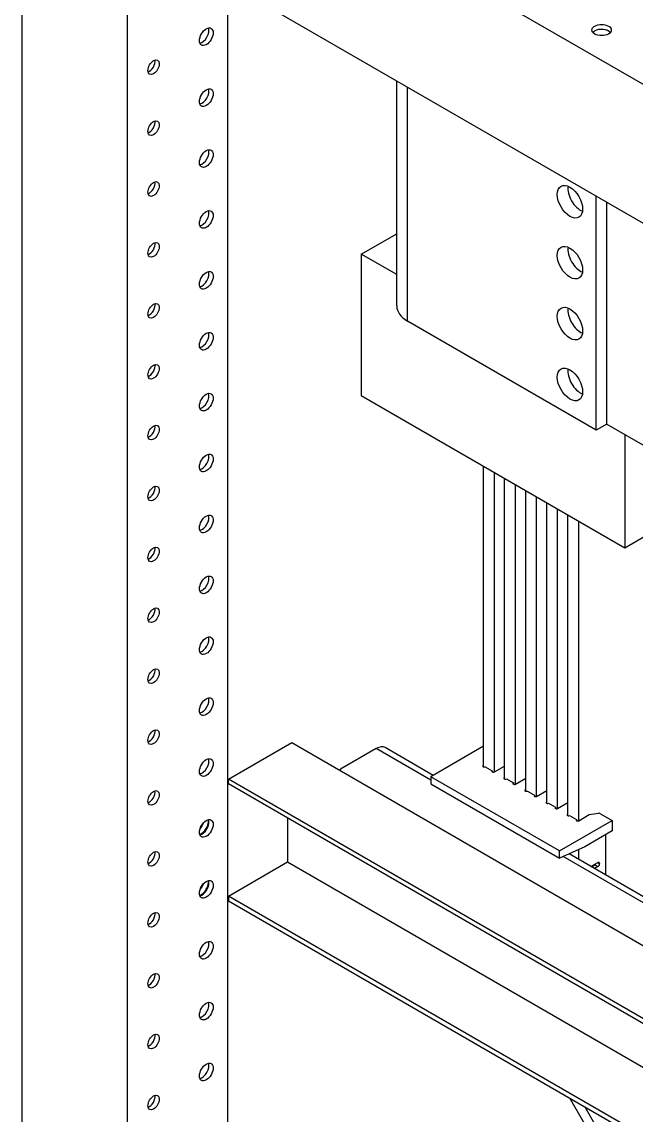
# Model space of a CAD drawing. Header units: millimetres. Extents: x -116965 to 323937, y 291661 to 566926.
# Drawn here: x -22565.2 to -22458, y 302155.2 to 302345.7 of the extents above; entities that cross this region are included whole.
import ezdxf

# ---------------------------------------------------------------- set-up
doc = ezdxf.new("R2010")
doc.units = ezdxf.units.MM
doc.layers.add('ALPHA', color=255, linetype='Continuous')

msp = doc.modelspace()

# ---------------------------------------------------------------- linework, layer by layer
at = {"layer": 'ALPHA'}
for p, q in [((-22565.16943, 302467.83506), (-22565.16943, 301958.341193)), ((-22546.784654, 302457.220604), (-22546.784654, 301947.726738)), ((-22326.259262, 302259.420225), (-22546.69273, 302386.687547)), ((-22326.259262, 302235.219266), (-22546.69273, 302362.486588)), ((-22529.319116, 302352.455928), (-22529.319116, 301957.81047)), ((-22499.784955, 302296.199313), (-22499.784955, 302335.404372)), ((-22497.881149, 302293.545699), (-22497.881149, 302334.305209)), ((-22464.972399, 302274.545824), (-22464.972399, 302315.305333)), ((-22463.133922, 302275.60727), (-22463.133922, 302314.243888)), ((-22505.97045, 302305.221601), (-22499.784955, 302308.792798)), ((-22499.784955, 302301.650403), (-22505.97045, 302305.221601)), ((-22505.97045, 302305.221601), (-22505.97045, 302280.596064)), ((-22464.972399, 302274.545824), (-22497.881149, 302293.545699)), ((-22505.97045, 302280.596064), (-22460.00851, 302254.059925)), ((-22463.133922, 302275.60727), (-22464.972399, 302274.545824)), ((-22463.133922, 302275.60727), (-22426.364369, 302254.378358)), ((-22460.00851, 302273.802812), (-22460.00851, 302254.059925)), ((-22484.64411, 302215.85544), (-22484.64411, 302268.283295)), ((-22482.805632, 302267.22185), (-22482.805632, 302214.942597)), ((-22480.967155, 302213.732549), (-22480.967155, 302266.160404)), ((-22479.128677, 302265.098959), (-22479.128677, 302212.819706)), ((-22477.290199, 302211.609658), (-22477.290199, 302264.037513)), ((-22475.451722, 302262.976067), (-22475.451722, 302210.696815)), ((-22460.00851, 302254.059925), (-22442.910668, 302263.931368)), ((-22473.613244, 302209.486767), (-22473.613244, 302261.914622)), ((-22471.774767, 302260.853176), (-22471.774767, 302208.573924)), ((-22469.936289, 302207.363876), (-22469.936289, 302259.791731)), ((-22468.097811, 302258.730285), (-22468.097811, 302206.451032)), ((-22529.135269, 302213.724994), (-22518.104403, 302220.093667)), ((-22518.104403, 302220.093667), (-22326.167338, 302109.278751)), ((-22503.359812, 302219.05345), (-22509.610636, 302215.444535)), ((-22493.836498, 302213.555162), (-22503.359812, 302219.05345)), ((-22493.437445, 302214.379965), (-22501.799812, 302219.20798)), ((-22484.64411, 302219.4568), (-22493.836498, 302214.149572)), ((-22509.610636, 302215.189789), (-22509.610636, 302215.444535)), ((-22484.64411, 302216.123861), (-22484.699264, 302216.092017)), ((-22484.699264, 302215.879728), (-22484.699264, 302216.092017)), ((-22484.331569, 302215.879728), (-22483.118174, 302215.179174)), ((-22483.118174, 302215.179174), (-22483.118174, 302214.966885)), ((-22482.750478, 302214.966885), (-22480.967155, 302215.996487)), ((-22529.135269, 302213.724994), (-22529.319116, 302213.618849)), ((-22529.135269, 302212.875837), (-22529.135269, 302213.724994)), ((-22326.167338, 302096.541404), (-22529.135269, 302213.724994)), ((-22471.407071, 302201.199936), (-22493.836498, 302214.149572)), ((-22493.836498, 302214.149572), (-22493.836498, 302212.875837)), ((-22480.967155, 302214.00097), (-22481.022309, 302213.969126)), ((-22481.022309, 302213.756837), (-22481.022309, 302213.969126)), ((-22480.654613, 302213.756837), (-22479.441218, 302213.056283)), ((-22479.073523, 302212.843994), (-22477.290199, 302213.873596)), ((-22529.319116, 302212.769693), (-22529.135269, 302212.875837)), ((-22326.167338, 302095.692248), (-22529.135269, 302212.875837)), ((-22493.836498, 302212.875837), (-22471.407071, 302199.926201)), ((-22479.441218, 302213.056283), (-22479.441218, 302212.843994)), ((-22477.290199, 302211.878078), (-22477.345354, 302211.846235)), ((-22477.345354, 302211.633946), (-22477.345354, 302211.846235)), ((-22476.977658, 302211.633946), (-22475.764263, 302210.933392)), ((-22475.396567, 302210.721103), (-22473.613244, 302211.750705)), ((-22475.764263, 302210.933392), (-22475.764263, 302210.721103)), ((-22473.613244, 302209.755187), (-22473.668398, 302209.723344)), ((-22473.668398, 302209.511055), (-22473.668398, 302209.723344)), ((-22473.300703, 302209.511055), (-22472.087308, 302208.810501)), ((-22471.719612, 302208.598212), (-22469.936289, 302209.627814)), ((-22472.087308, 302208.810501), (-22472.087308, 302208.598212)), ((-22469.936289, 302207.632296), (-22469.991443, 302207.600453)), ((-22469.991443, 302207.388164), (-22469.991443, 302207.600453)), ((-22468.042657, 302206.475321), (-22466.204179, 302207.536766)), ((-22466.204179, 302207.536766), (-22464.609222, 302207.783507)), ((-22464.358081, 302207.744655), (-22462.214683, 302206.507164)), ((-22518.839794, 302206.931742), (-22518.839794, 302199.289334)), ((-22471.407071, 302201.199936), (-22462.214683, 302206.507164)), ((-22469.623748, 302207.388164), (-22468.410352, 302206.68761)), ((-22468.410352, 302206.68761), (-22468.410352, 302206.475321)), ((-22462.214683, 302206.507164), (-22462.214683, 302204.698461)), ((-22462.214683, 302204.698461), (-22466.994725, 302201.938702)), ((-22463.317769, 302196.990363), (-22463.317769, 302204.061593)), ((-22466.994725, 302201.938171), (-22471.407071, 302199.926201)), ((-22466.994725, 302201.938702), (-22466.994725, 302201.938171)), ((-22471.407071, 302199.926201), (-22471.407071, 302201.199936)), ((-22408.071517, 302164.038727), (-22470.749662, 302200.225971)), ((-22407.396692, 302164.704313), (-22469.728507, 302200.691604)), ((-22468.104601, 302201.432083), (-22468.097811, 302201.428163)), ((-22468.097811, 302201.428163), (-22468.097811, 302199.750121)), ((-22529.135269, 302193.345239), (-22518.839794, 302199.289334)), ((-22518.839794, 302199.289334), (-22326.167338, 302088.04984)), ((-22465.942845, 302198.505951), (-22464.687003, 302199.180372)), ((-22465.823285, 302198.436923), (-22465.236192, 302198.805356)), ((-22465.523943, 302198.624777), (-22465.523943, 302198.730913)), ((-22464.684649, 302198.486922), (-22465.271742, 302198.118489)), ((-22465.236192, 302198.805356), (-22464.684649, 302198.486922)), ((-22464.420856, 302198.957356), (-22464.74924, 302199.146949)), ((-22464.696802, 302199.17511), (-22464.420856, 302199.015793)), ((-22464.420856, 302199.015793), (-22464.420856, 302198.957356)), ((-22529.319116, 302193.239094), (-22529.135269, 302193.345239)), ((-22326.167338, 302076.16165), (-22529.135269, 302193.345239)), ((-22529.135269, 302193.345239), (-22529.135269, 302192.496083)), ((-22529.135269, 302192.496083), (-22326.167338, 302075.312493)), ((-22466.331659, 302152.498712), (-22469.568593, 302158.105247)), ((-22466.968593, 302156.604136), (-22465.031659, 302153.249267))]:
    msp.add_line(p, q, dxfattribs=at)
for centre, major_axis, start_param, end_param in [((-22532.996072, 302343.115207), (0.845, 1.463583), 2.3561944902, 8.6393797974), ((-22464.05316, 302344.282797), (-1.69, 0), 5.4977871438, 11.780972451), ((-22533.731463, 302343.539785), (0.845, 1.463583), 3.5917893435, 5.8329886172), ((-22464.05316, 302343.433641), (-1.69, 0), 5.4977871438, 5.8329886172), ((-22464.05316, 302343.433641), (-1.69, 0), 3.5917893435, 5.4977871438), ((-22542.18846, 302337.807979), (0.702, 1.2159), 2.3561944902, 8.6393797974), ((-22542.923851, 302338.232557), (0.702, 1.2159), 3.692878252, 5.7318997087), ((-22532.996072, 302332.500751), (0.845, 1.463583), 2.3561944902, 8.6393797974), ((-22533.731463, 302332.92533), (0.845, 1.463583), 3.5917893435, 5.8329886172), ((-22542.18846, 302327.193524), (0.702, 1.2159), 2.3561944902, 8.6393797974), ((-22542.923851, 302327.618102), (0.702, 1.2159), 3.692878252, 5.7318997087), ((-22532.996072, 302321.886296), (0.845, 1.463583), 2.3561944902, 8.6393797974), ((-22533.731463, 302322.310874), (0.845, 1.463583), 3.5917893435, 5.8329886172), ((-22542.18846, 302316.579068), (0.702, 1.2159), 2.3561944902, 8.6393797974), ((-22542.923851, 302317.003646), (0.702, 1.2159), 3.692878252, 5.7318997087), ((-22469.568593, 302314.350032), (-1.56, 2.701999), 0.7853981634, 7.0685834706), ((-22467.730116, 302315.411478), (-1.56, 2.701999), 0.6301372461, 2.5114554075), ((-22467.730116, 302315.411478), (-1.56, 2.701999), 0.6301372461, 2.5114554075), ((-22532.996072, 302311.27184), (0.845, 1.463583), 2.3561944902, 8.6393797974), ((-22533.731463, 302311.696418), (0.845, 1.463583), 3.5917893435, 5.8329886172), ((-22542.18846, 302305.964612), (0.702, 1.2159), 2.3561944902, 8.6393797974), ((-22542.923851, 302306.389191), (0.702, 1.2159), 3.692878252, 5.7318997087), ((-22469.568593, 302303.735577), (-1.56, 2.701999), 0.7853981634, 7.0685834706), ((-22467.730116, 302304.797022), (-1.56, 2.701999), 0.6301372461, 2.5114554075), ((-22467.730116, 302304.797022), (-1.56, 2.701999), 0.6301372461, 2.5114554075), ((-22532.996072, 302300.657385), (0.845, 1.463583), 2.3561944902, 8.6393797974), ((-22533.731463, 302301.081963), (0.845, 1.463583), 3.5917893435, 5.8329886172), ((-22542.18846, 302295.350157), (0.702, 1.2159), 2.3561944902, 8.6393797974), ((-22542.923851, 302295.774735), (0.702, 1.2159), 3.692878252, 5.7318997087), ((-22493.284955, 302296.199313), (-6.5, 0), 0, 0.7853981634), ((-22469.568593, 302293.121121), (-1.56, 2.701999), 0.7853981634, 7.0685834706), ((-22467.730116, 302294.182567), (-1.56, 2.701999), 0.6301372461, 2.5114554075), ((-22467.730116, 302294.182567), (-1.56, 2.701999), 0.6301372461, 2.5114554075), ((-22532.996072, 302290.042929), (0.845, 1.463583), 2.3561944902, 8.6393797974), ((-22533.731463, 302290.467507), (0.845, 1.463583), 3.5917893435, 5.8329886172), ((-22542.18846, 302284.735701), (0.702, 1.2159), 2.3561944902, 8.6393797974), ((-22542.923851, 302285.16028), (0.702, 1.2159), 3.692878252, 5.7318997087), ((-22469.568593, 302282.506666), (-1.56, 2.701999), 0.7853981634, 7.0685834706), ((-22467.730116, 302283.568111), (-1.56, 2.701999), 0.6301372461, 2.5114554075), ((-22467.730116, 302283.568111), (-1.56, 2.701999), 0.6301372461, 2.5114554075), ((-22532.996072, 302279.428474), (0.845, 1.463583), 2.3561944902, 8.6393797974), ((-22533.731463, 302279.853052), (0.845, 1.463583), 3.5917893435, 5.8329886172), ((-22542.18846, 302274.121246), (0.702, 1.2159), 2.3561944902, 8.6393797974), ((-22542.923851, 302274.545824), (0.702, 1.2159), 3.692878252, 5.7318997087), ((-22532.996072, 302268.814018), (0.845, 1.463583), 2.3561944902, 8.6393797974), ((-22533.731463, 302269.238596), (0.845, 1.463583), 3.5917893435, 5.8329886172), ((-22542.18846, 302263.50679), (0.702, 1.2159), 2.3561944902, 8.6393797974), ((-22542.923851, 302263.931368), (0.702, 1.2159), 3.692878252, 5.7318997087), ((-22532.996072, 302258.199562), (0.845, 1.463583), 2.3561944902, 8.6393797974), ((-22533.731463, 302258.624141), (0.845, 1.463583), 3.5917893435, 5.8329886172), ((-22542.18846, 302252.892335), (0.702, 1.2159), 2.3561944902, 8.6393797974), ((-22542.923851, 302253.316913), (0.702, 1.2159), 3.692878252, 5.7318997087), ((-22532.996072, 302247.585107), (0.845, 1.463583), 2.3561944902, 8.6393797974), ((-22533.731463, 302248.009685), (0.845, 1.463583), 3.5917893435, 5.8329886172), ((-22542.18846, 302242.277879), (0.702, 1.2159), 2.3561944902, 8.6393797974), ((-22542.923851, 302242.702457), (0.702, 1.2159), 3.692878252, 5.7318997087), ((-22532.996072, 302236.970651), (0.845, 1.463583), 2.3561944902, 8.6393797974), ((-22533.731463, 302237.39523), (0.845, 1.463583), 3.5917893435, 5.8329886172), ((-22542.18846, 302231.663424), (0.702, 1.2159), 2.3561944902, 8.6393797974), ((-22542.923851, 302232.088002), (0.702, 1.2159), 3.692878252, 5.7318997087), ((-22532.996072, 302226.356196), (0.845, 1.463583), 2.3561944902, 8.6393797974), ((-22533.731463, 302226.780774), (0.845, 1.463583), 3.5917893435, 5.8329886172), ((-22542.18846, 302221.048968), (0.702, 1.2159), 2.3561944902, 8.6393797974), ((-22542.923851, 302221.473546), (0.702, 1.2159), 3.692878252, 5.7318997087), ((-22503.359812, 302216.505981), (1.56, 2.701999), 0, 0.7853981634), ((-22532.996072, 302215.74174), (0.845, 1.463583), 2.3561944902, 8.6393797974), ((-22533.731463, 302216.166318), (0.845, 1.463583), 3.5917893435, 5.8329886172), ((-22484.515417, 302215.985873), (-0.26, 0), 5.4977871438, 8.6393797974), ((-22482.934326, 302215.07303), (-0.26, 0), 5.4977871438, 8.6393797974), ((-22480.838461, 302213.862982), (-0.26, 0), 5.4977871438, 8.6393797974), ((-22542.18846, 302210.434512), (0.702, 1.2159), 2.3561944902, 8.6393797974), ((-22542.923851, 302210.859091), (0.702, 1.2159), 3.692878252, 5.7318997087), ((-22479.25737, 302212.950138), (-0.26, 0), 5.4977871438, 8.6393797974), ((-22477.161506, 302211.740091), (-0.26, 0), 5.4977871438, 8.6393797974), ((-22475.580415, 302210.827247), (-0.26, 0), 5.4977871438, 8.6393797974), ((-22473.484551, 302209.617199), (-0.26, 0), 5.4977871438, 8.6393797974), ((-22471.90346, 302208.704356), (-0.26, 0), 5.4977871438, 8.6393797974), ((-22469.807595, 302207.494308), (-0.26, 0), 5.4977871438, 8.6393797974), ((-22464.541929, 302207.638511), (-0.26, 0), 3.926990817, 4.9741883682), ((-22532.996072, 302205.127285), (0.845, 1.463583), 2.3561944902, 8.6393797974), ((-22533.91531, 302205.658007), (0.91, 1.576166), 3.7520735615, 5.6727043993), ((-22533.731463, 302205.551863), (0.845, 1.463583), 3.5917893435, 5.8329886172), ((-22534.650702, 302206.082586), (0.91, 1.576166), 4.3854132542, 5.0393647066), ((-22468.226505, 302206.581465), (-0.26, 0), 5.4977871438, 8.6393797974), ((-22542.18846, 302199.820057), (0.702, 1.2159), 2.3561944902, 8.6393797974), ((-22542.923851, 302200.244635), (0.702, 1.2159), 3.692878252, 5.7318997087), ((-22469.200898, 302200.791295), (0.78, 1.351), 5.4977871438, 5.5032970467), ((-22465.248171, 302199.116573), (0.195, 0.33775), 3.9704417124, 4.6214712649), ((-22464.696628, 302198.856576), (0.195, 0.33775), 5.4977871438, 7.0336768855), ((-22464.696628, 302198.79814), (0.195, 0.33775), 3.9704417124, 5.4977871438), ((-22532.996072, 302194.512829), (0.845, 1.463583), 2.3561944902, 8.6393797974), ((-22533.91531, 302195.043552), (0.91, 1.576166), 3.7520735615, 5.6727043993), ((-22533.731463, 302194.937407), (0.845, 1.463583), 3.5917893435, 5.8329886172), ((-22534.650702, 302195.46813), (0.91, 1.576166), 4.3854132542, 5.0393647066), ((-22542.18846, 302189.205601), (0.702, 1.2159), 2.3561944902, 8.6393797974), ((-22542.923851, 302189.63018), (0.702, 1.2159), 3.692878252, 5.7318997087), ((-22532.996072, 302183.898374), (0.845, 1.463583), 2.3561944902, 8.6393797974), ((-22533.731463, 302184.322952), (0.845, 1.463583), 3.5917893435, 5.8329886172), ((-22542.18846, 302178.591146), (0.702, 1.2159), 2.3561944902, 8.6393797974), ((-22542.923851, 302179.015724), (0.702, 1.2159), 3.692878252, 5.7318997087), ((-22532.996072, 302173.283918), (0.845, 1.463583), 2.3561944902, 8.6393797974), ((-22533.731463, 302173.708496), (0.845, 1.463583), 3.5917893435, 5.8329886172), ((-22542.18846, 302167.97669), (0.702, 1.2159), 2.3561944902, 8.6393797974), ((-22542.923851, 302168.401268), (0.702, 1.2159), 3.692878252, 5.7318997087), ((-22532.996072, 302162.669462), (0.845, 1.463583), 2.3561944902, 8.6393797974), ((-22533.731463, 302163.094041), (0.845, 1.463583), 3.5917893435, 5.8329886172), ((-22542.18846, 302157.362235), (0.702, 1.2159), 2.3561944902, 8.6393797974), ((-22542.923851, 302157.786813), (0.702, 1.2159), 3.692878252, 5.7318997087)]:
    msp.add_ellipse(centre, major_axis=major_axis, ratio=0.5773502692, start_param=start_param, end_param=end_param, dxfattribs=at)

doc.saveas('drawing.dxf')
